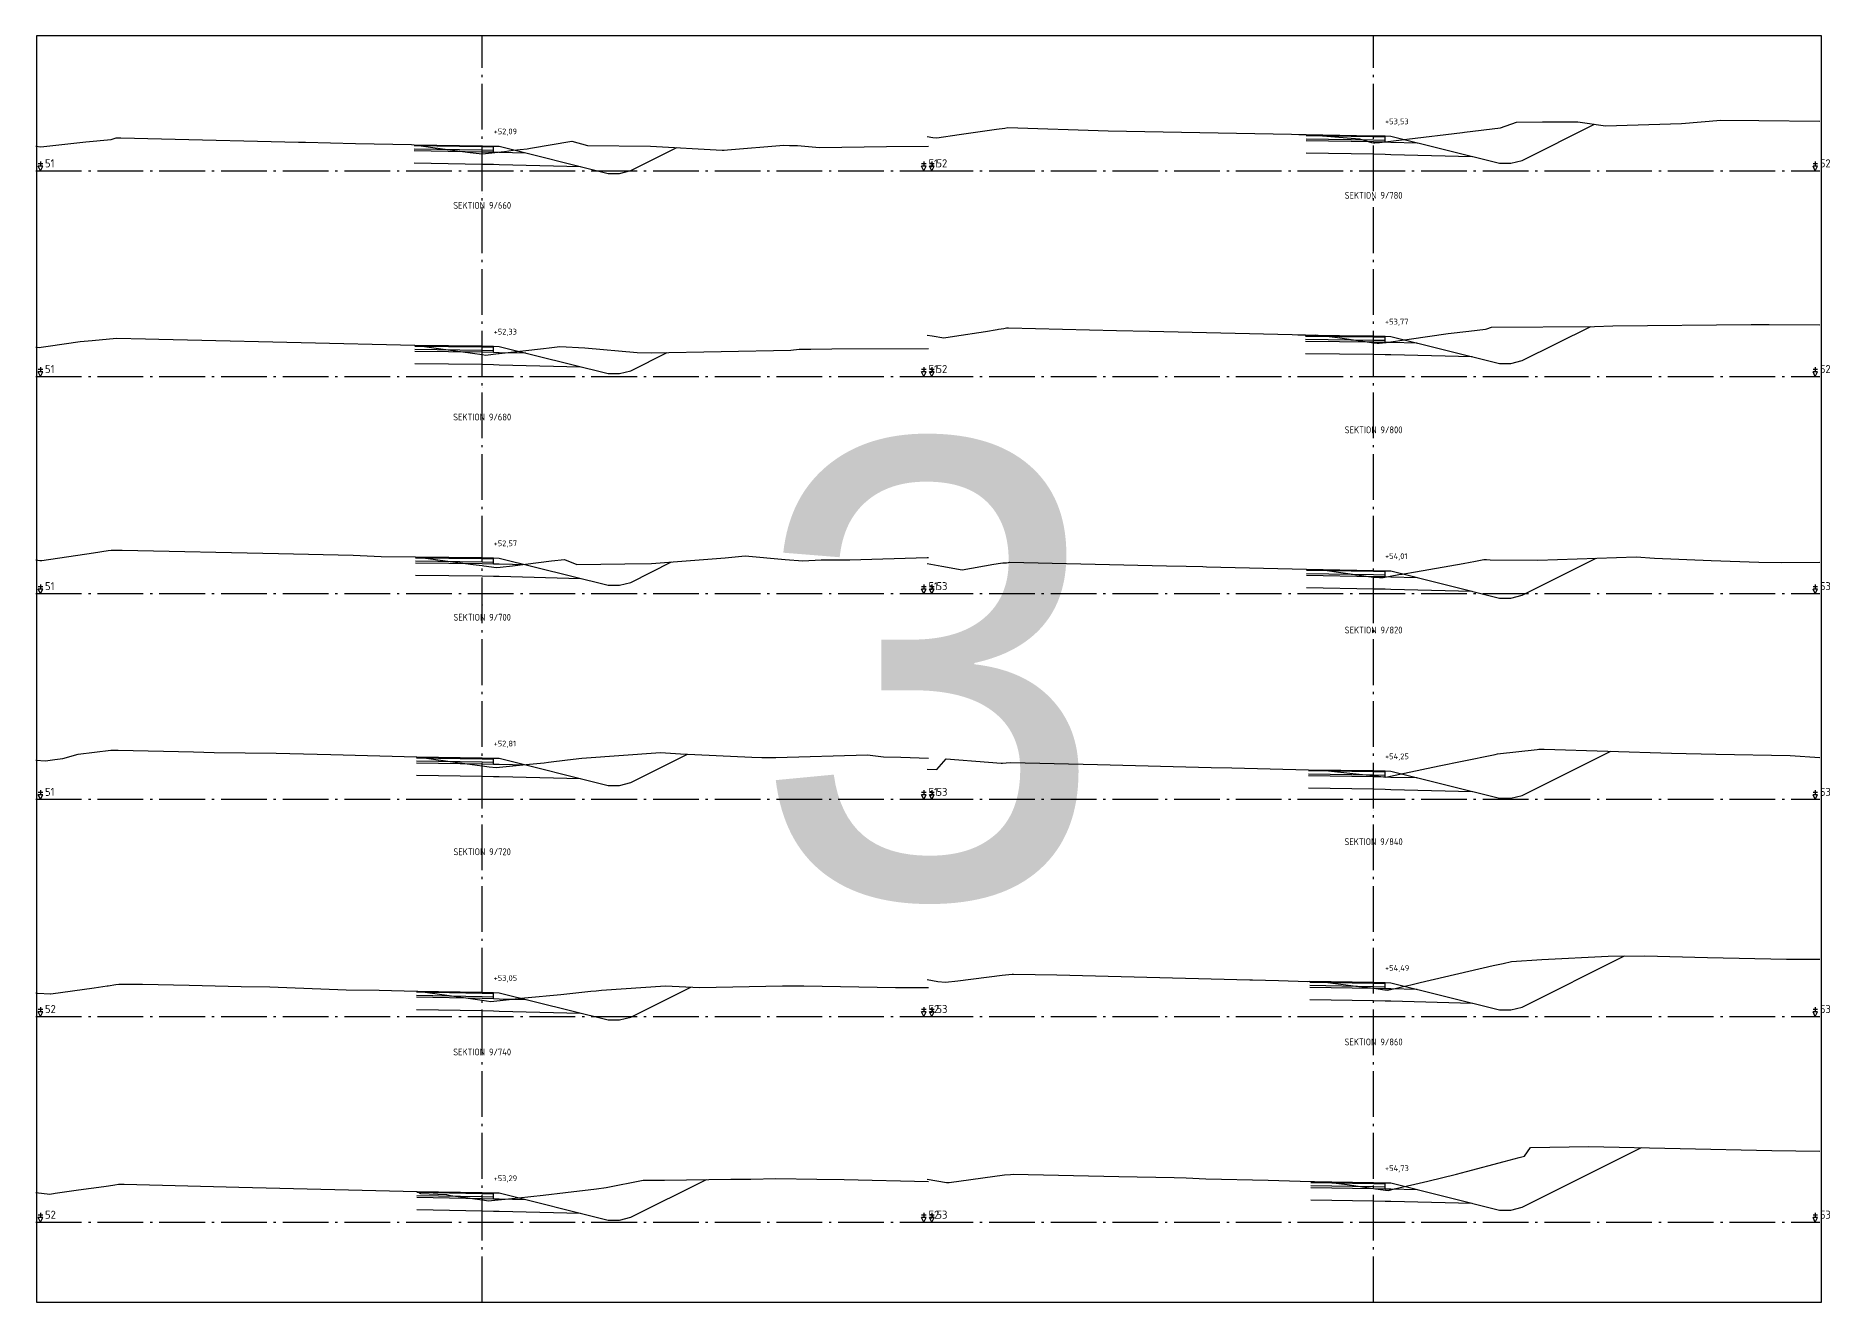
# Model space of a CAD drawing. Header units: metres. Extents: x 164066 to 165347, y 6228109 to 6230364.
# Drawn here: x 164237.7 to 164316.2, y 6229864.2 to 6229919.6 of the extents above; entities that cross this region are included whole.
import ezdxf
from ezdxf.enums import TextEntityAlignment as Align

# ---------------------------------------------------------------- set-up
doc = ezdxf.new("R2010")
doc.units = ezdxf.units.M
doc.header["$LTSCALE"] = 0.1
doc.linetypes.add('CENTRUMLINJE', pattern=[27, 20, -3, 1, -3])
doc.layers.get('DEFPOINTS').update_dxf_attribs({"color": 5})
for name, color, linetype in [('M-000', 7, 'Continuous'), ('M-372A', 3, 'Continuous'), ('M-374C', 6, 'Continuous'), ('M-374D', 4, 'Continuous'), ('M-374E', 4, 'Continuous'), ('M-374F', 4, 'Continuous'), ('M-374G', 4, 'Continuous'), ('M-374O', 4, 'Continuous'), ('M-374P', 4, 'Continuous'), ('M-374Q', 4, 'Continuous'), ('M-378A', 7, 'CENTRUMLINJE'), ('M-378AT', 4, 'Continuous'), ('M-378B', 4, 'CENTRUMLINJE'), ('M-378BT', 4, 'Continuous'), ('T19202X', 4, 'Continuous')]:
    doc.layers.add(name, color=color, linetype=linetype)
doc.styles.add('ARIAL', font='ARIAL.TTF')
doc.styles.add('ISO35', font='ISO3098', dxfattribs={"height": 3.5})
doc.styles.add('P_ISO_25', font='ISO', dxfattribs={"height": 2.5})
doc.styles.add('P_ISO_30', font='ISO', dxfattribs={"height": 3})

msp = doc.modelspace()

# ---------------------------------------------------------------- linework, layer by layer
at = {"layer": 'DEFPOINTS', "flags": 128}
msp.add_lwpolyline([(164237.764, 6229864.154), (164315.864, 6229864.154), (164315.864, 6229919.554), (164237.764, 6229919.554), (164237.764, 6229864.154)], dxfattribs=at)
at = {"layer": 'M-000'}
msp.add_lwpolyline([(164237.764, 6229864.154), (164315.864, 6229864.154), (164315.864, 6229919.554), (164237.764, 6229919.554), (164237.764, 6229864.154)], dxfattribs=at)
at = {"layer": 'M-372A', "linetype": 'Continuous'}
for points in [[(164276.739, 6229915.157), (164276.982, 6229915.114), (164277.153, 6229915.095), (164278.137, 6229915.236), (164279.771, 6229915.471), (164280.134, 6229915.524), (164280.258, 6229915.541), (164284.652, 6229915.395), (164292.673, 6229915.252), (164292.994, 6229915.244), (164293.316, 6229915.237), (164295.653, 6229915.053), (164296.174, 6229914.889), (164296.264, 6229914.876), (164296.314, 6229914.869), (164296.517, 6229914.89), (164297.133, 6229914.964), (164297.715, 6229915.035), (164300.15, 6229915.329), (164300.237, 6229915.339), (164301.81, 6229915.53), (164302.515, 6229915.778), (164303.648, 6229915.801), (164305.192, 6229915.8), (164306.409, 6229915.615), (164309.739, 6229915.725), (164311.448, 6229915.87), (164313.113, 6229915.852), (164315.789, 6229915.821)], [(164237.739, 6229914.723), (164237.961, 6229914.698), (164239.923, 6229914.926), (164241.032, 6229915.028), (164241.248, 6229915.094), (164241.451, 6229915.09), (164243.238, 6229915.048), (164249.225, 6229914.907), (164249.537, 6229914.9), (164251.728, 6229914.851), (164254.179, 6229914.795), (164254.291, 6229914.793), (164255.105, 6229914.667), (164256.068, 6229914.54), (164256.732, 6229914.457), (164257.26, 6229914.392), (164257.264, 6229914.392), (164258.239, 6229914.503), (164258.625, 6229914.547), (164259.238, 6229914.616), (164259.38, 6229914.64), (164261.189, 6229914.941), (164261.874, 6229914.759), (164264.627, 6229914.736), (164267.758, 6229914.558), (164267.855, 6229914.557), (164267.997, 6229914.568), (164270.456, 6229914.768), (164270.709, 6229914.765), (164271.06, 6229914.755), (164272.017, 6229914.667), (164274.949, 6229914.71), (164276.789, 6229914.729)], [(164237.739, 6229905.938), (164237.882, 6229905.922), (164237.965, 6229905.934), (164238.278, 6229905.981), (164239.683, 6229906.177), (164240.204, 6229906.229), (164241.27, 6229906.328), (164242.528, 6229906.3), (164243.117, 6229906.287), (164244.371, 6229906.257), (164254.313, 6229906.024), (164255.045, 6229905.927), (164255.459, 6229905.868), (164256.417, 6229905.731), (164257.264, 6229905.611), (164257.429, 6229905.587), (164257.969, 6229905.653), (164258.009, 6229905.657), (164259.942, 6229905.877), (164260.202, 6229905.906), (164260.655, 6229905.958), (164261.751, 6229905.909), (164264.052, 6229905.708), (164264.667, 6229905.682), (164270.771, 6229905.81), (164271.133, 6229905.852), (164271.644, 6229905.845), (164272.556, 6229905.864), (164276.789, 6229905.879)], [(164276.739, 6229906.467), (164276.944, 6229906.431), (164277.455, 6229906.342), (164277.924, 6229906.414), (164279.278, 6229906.623), (164279.798, 6229906.713), (164279.856, 6229906.723), (164280.083, 6229906.751), (164280.203, 6229906.774), (164280.273, 6229906.787), (164280.294, 6229906.779), (164285.015, 6229906.665), (164286.461, 6229906.631), (164292.708, 6229906.486), (164292.956, 6229906.48), (164293.27, 6229906.473), (164293.279, 6229906.461), (164293.354, 6229906.457), (164293.725, 6229906.473), (164294.691, 6229906.356), (164295.892, 6229906.183), (164296.264, 6229906.13), (164296.418, 6229906.108), (164296.504, 6229906.103), (164296.816, 6229906.146), (164297.82, 6229906.288), (164299.521, 6229906.528), (164300.436, 6229906.639), (164301.164, 6229906.727), (164301.217, 6229906.744), (164301.418, 6229906.807), (164305.921, 6229906.844), (164306.728, 6229906.863), (164312.782, 6229906.929), (164313.053, 6229906.93), (164313.563, 6229906.925), (164315.789, 6229906.916)], [(164237.739, 6229896.627), (164237.918, 6229896.607), (164238, 6229896.598), (164240.259, 6229896.936), (164240.898, 6229897.037), (164241.039, 6229897.057), (164241.311, 6229897.058), (164241.51, 6229897.054), (164248.353, 6229896.901), (164251.619, 6229896.828), (164252.85, 6229896.774), (164254.341, 6229896.764), (164254.906, 6229896.689), (164255.644, 6229896.591), (164256.871, 6229896.429), (164257.264, 6229896.376), (164257.343, 6229896.366), (164257.884, 6229896.289), (164258.05, 6229896.309), (164258.59, 6229896.375), (164260.292, 6229896.581), (164260.86, 6229896.646), (164261.409, 6229896.433), (164263.504, 6229896.462), (164264.678, 6229896.465), (164267.902, 6229896.725), (164268.767, 6229896.801), (164270.521, 6229896.652), (164271.291, 6229896.591), (164272.1, 6229896.627), (164273.346, 6229896.63), (164276.731, 6229896.734), (164276.789, 6229896.732)], [(164276.739, 6229896.476), (164277.372, 6229896.36), (164278.262, 6229896.196), (164279.651, 6229896.437), (164279.946, 6229896.489), (164280.039, 6229896.494), (164280.197, 6229896.505), (164280.287, 6229896.513), (164280.33, 6229896.523), (164287.209, 6229896.371), (164288.06, 6229896.352), (164288.791, 6229896.334), (164288.953, 6229896.33), (164293.333, 6229896.219), (164293.344, 6229896.184), (164293.432, 6229896.181), (164293.494, 6229896.183), (164293.923, 6229896.201), (164296.04, 6229895.901), (164296.264, 6229895.878), (164296.521, 6229895.853), (164296.68, 6229895.864), (164297.367, 6229895.982), (164297.514, 6229896.008), (164297.592, 6229896.021), (164298.096, 6229896.108), (164300.186, 6229896.467), (164300.485, 6229896.526), (164300.651, 6229896.559), (164301.09, 6229896.645), (164301.203, 6229896.643), (164301.369, 6229896.636), (164303.446, 6229896.622), (164307.748, 6229896.758), (164308.557, 6229896.706), (164311.028, 6229896.599), (164313.118, 6229896.532), (164314.117, 6229896.518), (164315.789, 6229896.526)], [(164237.739, 6229887.86), (164238.153, 6229887.833), (164238.575, 6229887.892), (164238.912, 6229887.94), (164239.596, 6229888.128), (164241.021, 6229888.31), (164241.338, 6229888.303), (164244.629, 6229888.227), (164245.541, 6229888.206), (164248.254, 6229888.17), (164250.636, 6229888.109), (164254.386, 6229888.012), (164254.405, 6229888.009), (164255.759, 6229887.821), (164256.602, 6229887.71), (164257.264, 6229887.622), (164257.577, 6229887.58), (164257.88, 6229887.54), (164259.34, 6229887.687), (164259.822, 6229887.735), (164259.981, 6229887.751), (164260.173, 6229887.775), (164261.002, 6229887.876), (164261.625, 6229887.951), (164265.067, 6229888.195), (164265.94, 6229888.138), (164269.066, 6229887.996), (164269.496, 6229887.979), (164270.118, 6229887.981), (164274.115, 6229888.101), (164274.823, 6229888.008), (164275.575, 6229888.002), (164276.789, 6229887.946)], [(164276.739, 6229887.468), (164277.158, 6229887.454), (164277.57, 6229887.924), (164279.421, 6229887.779), (164279.975, 6229887.736), (164280.023, 6229887.74), (164280.196, 6229887.753), (164280.395, 6229887.77), (164284.178, 6229887.674), (164289.162, 6229887.548), (164290.058, 6229887.527), (164293.416, 6229887.449), (164293.819, 6229887.433), (164293.923, 6229887.43), (164294.009, 6229887.422), (164295.639, 6229887.26), (164296.252, 6229887.2), (164296.264, 6229887.198), (164296.799, 6229887.129), (164297.62, 6229887.299), (164299.129, 6229887.612), (164300.144, 6229887.822), (164301.576, 6229888.119), (164301.69, 6229888.146), (164303.418, 6229888.337), (164303.492, 6229888.35), (164303.569, 6229888.35), (164303.729, 6229888.347), (164309.296, 6229888.177), (164311.235, 6229888.13), (164314.486, 6229888.072), (164315.789, 6229887.989)], [(164276.739, 6229878.271), (164277.201, 6229878.185), (164277.531, 6229878.155), (164278.076, 6229878.216), (164280.021, 6229878.466), (164280.305, 6229878.487), (164280.457, 6229878.5), (164280.509, 6229878.509), (164282.403, 6229878.475), (164290.844, 6229878.258), (164290.969, 6229878.257), (164292.105, 6229878.229), (164293.389, 6229878.177), (164293.48, 6229878.196), (164293.805, 6229878.189), (164293.915, 6229878.186), (164294.031, 6229878.174), (164294.719, 6229878.085), (164295.485, 6229877.985), (164296.264, 6229877.884), (164296.862, 6229877.806), (164297.209, 6229877.878), (164297.501, 6229877.946), (164297.893, 6229878.037), (164298.308, 6229878.134), (164301.5, 6229878.877), (164301.926, 6229878.976), (164302.291, 6229879.061), (164303.626, 6229879.144), (164306.522, 6229879.293), (164308.13, 6229879.303), (164310.877, 6229879.239), (164314.331, 6229879.156), (164315.789, 6229879.162)], [(164237.739, 6229877.685), (164237.812, 6229877.677), (164238.376, 6229877.64), (164238.394, 6229877.643), (164240.287, 6229877.91), (164240.856, 6229877.991), (164240.898, 6229877.997), (164241.241, 6229878.048), (164241.366, 6229878.067), (164242.397, 6229878.068), (164244.448, 6229878.021), (164246.715, 6229877.969), (164247.979, 6229877.942), (164251.314, 6229877.815), (164252.754, 6229877.803), (164254.392, 6229877.764), (164254.446, 6229877.758), (164255.19, 6229877.654), (164256.751, 6229877.437), (164257.264, 6229877.366), (164257.644, 6229877.313), (164259.111, 6229877.46), (164260.705, 6229877.62), (164261.105, 6229877.66), (164262.025, 6229877.752), (164262.257, 6229877.775), (164262.485, 6229877.803), (164265.278, 6229877.995), (164266.77, 6229877.922), (164270.405, 6229877.989), (164271.336, 6229877.989), (164275.352, 6229877.922), (164275.72, 6229877.918), (164276.065, 6229877.919), (164276.789, 6229877.917)], [(164276.739, 6229869.532), (164277.578, 6229869.383), (164277.642, 6229869.384), (164277.695, 6229869.392), (164280.109, 6229869.72), (164280.375, 6229869.742), (164280.49, 6229869.749), (164280.502, 6229869.75), (164285.117, 6229869.657), (164287.533, 6229869.605), (164288.062, 6229869.592), (164288.918, 6229869.555), (164291.655, 6229869.483), (164293.517, 6229869.434), (164293.685, 6229869.432), (164294.163, 6229869.42), (164294.266, 6229869.406), (164295.113, 6229869.295), (164296.264, 6229869.13), (164296.35, 6229869.117), (164296.902, 6229869.038), (164297.18, 6229869.105), (164298.63, 6229869.452), (164299.894, 6229869.755), (164300.321, 6229869.867), (164301.97, 6229870.302), (164302.627, 6229870.476), (164302.86, 6229870.537), (164303.126, 6229870.915), (164305.66, 6229870.966), (164313.681, 6229870.781), (164315.789, 6229870.755)], [(164237.739, 6229868.949), (164238.343, 6229868.88), (164238.576, 6229868.914), (164239.602, 6229869.061), (164240.716, 6229869.218), (164240.922, 6229869.248), (164241.186, 6229869.285), (164241.351, 6229869.308), (164241.598, 6229869.314), (164246.616, 6229869.186), (164254.403, 6229869), (164254.563, 6229868.901), (164255.697, 6229868.87), (164255.859, 6229868.823), (164256.207, 6229868.775), (164257.264, 6229868.628), (164257.293, 6229868.624), (164257.528, 6229868.591), (164258.853, 6229868.724), (164259.937, 6229868.832), (164260.913, 6229868.95), (164262.259, 6229869.113), (164262.696, 6229869.166), (164264.307, 6229869.486), (164265.239, 6229869.485), (164268.14, 6229869.539), (164269.013, 6229869.539), (164270.107, 6229869.556), (164271.912, 6229869.54), (164273.101, 6229869.524), (164276.789, 6229869.426)]]:
    msp.add_lwpolyline(points, dxfattribs=at)
at = {"layer": 'M-374C', "linetype": 'Continuous'}
for points in [[(164293.312, 6229915.237), (164293.313, 6229915.237), (164293.314, 6229915.237), (164293.315, 6229915.237), (164293.316, 6229915.237), (164296.264, 6229915.188), (164296.764, 6229915.175), (164297.014, 6229915.169), (164301.77, 6229913.98), (164302.27, 6229913.98), (164302.77, 6229914.105), (164305.934, 6229915.688)], [(164254.287, 6229914.793), (164254.288, 6229914.793), (164254.289, 6229914.793), (164254.29, 6229914.793), (164254.291, 6229914.793), (164257.264, 6229914.748), (164257.764, 6229914.735), (164258.014, 6229914.729), (164262.77, 6229913.54), (164263.27, 6229913.54), (164263.77, 6229913.665), (164265.781, 6229914.671)], [(164293.275, 6229906.462), (164293.276, 6229906.461), (164293.277, 6229906.462), (164293.278, 6229906.462), (164293.279, 6229906.462), (164296.264, 6229906.428), (164296.764, 6229906.415), (164297.014, 6229906.409), (164301.77, 6229905.22), (164302.27, 6229905.22), (164302.77, 6229905.345), (164305.765, 6229906.843)], [(164254.31, 6229906.024), (164254.311, 6229906.024), (164254.312, 6229906.024), (164254.313, 6229906.024), (164254.314, 6229906.024), (164257.264, 6229905.988), (164257.764, 6229905.975), (164258.014, 6229905.969), (164262.77, 6229904.78), (164263.27, 6229904.78), (164263.77, 6229904.905), (164265.352, 6229905.697)], [(164254.337, 6229896.764), (164254.338, 6229896.764), (164254.339, 6229896.764), (164254.34, 6229896.764), (164254.341, 6229896.764), (164257.264, 6229896.728), (164257.764, 6229896.715), (164258.014, 6229896.709), (164262.77, 6229895.52), (164263.27, 6229895.52), (164263.77, 6229895.645), (164265.55, 6229896.536)], [(164293.33, 6229896.218), (164293.331, 6229896.217), (164293.332, 6229896.218), (164293.333, 6229896.218), (164293.334, 6229896.218), (164296.264, 6229896.168), (164296.764, 6229896.155), (164297.014, 6229896.149), (164301.77, 6229894.96), (164302.27, 6229894.96), (164302.77, 6229895.085), (164306.006, 6229896.703)], [(164254.382, 6229888.012), (164254.383, 6229888.012), (164254.384, 6229888.012), (164254.385, 6229888.012), (164254.386, 6229888.012), (164257.264, 6229887.968), (164257.764, 6229887.955), (164258.014, 6229887.949), (164262.77, 6229886.76), (164263.27, 6229886.76), (164263.77, 6229886.885), (164266.248, 6229888.124)], [(164293.412, 6229887.449), (164293.413, 6229887.449), (164293.414, 6229887.449), (164293.415, 6229887.449), (164293.416, 6229887.449), (164296.264, 6229887.408), (164296.764, 6229887.395), (164297.014, 6229887.389), (164301.77, 6229886.2), (164302.27, 6229886.2), (164302.77, 6229886.325), (164306.636, 6229888.259)], [(164293.476, 6229878.196), (164293.477, 6229878.196), (164293.478, 6229878.196), (164293.479, 6229878.196), (164293.48, 6229878.196), (164296.264, 6229878.148), (164296.764, 6229878.135), (164297.014, 6229878.129), (164301.77, 6229876.94), (164302.27, 6229876.94), (164302.77, 6229877.065), (164307.235, 6229879.298)], [(164254.388, 6229877.764), (164254.389, 6229877.764), (164254.39, 6229877.764), (164254.391, 6229877.764), (164254.392, 6229877.764), (164257.264, 6229877.708), (164257.764, 6229877.695), (164258.014, 6229877.689), (164262.77, 6229876.5), (164263.27, 6229876.5), (164263.77, 6229876.625), (164266.4, 6229877.94)], [(164293.513, 6229869.434), (164293.514, 6229869.434), (164293.515, 6229869.434), (164293.516, 6229869.434), (164293.517, 6229869.434), (164296.264, 6229869.388), (164296.764, 6229869.375), (164297.014, 6229869.369), (164301.77, 6229868.18), (164302.27, 6229868.18), (164302.77, 6229868.305), (164307.984, 6229870.913)], [(164254.399, 6229869), (164254.4, 6229869), (164254.401, 6229869), (164254.402, 6229869), (164254.403, 6229869), (164257.264, 6229868.948), (164257.764, 6229868.935), (164258.014, 6229868.929), (164262.77, 6229867.74), (164263.27, 6229867.74), (164263.77, 6229867.865), (164267.078, 6229869.52)]]:
    msp.add_lwpolyline(points, dxfattribs=at)
at = {"layer": 'M-374D', "linetype": 'Continuous'}
for points in [[(164293.316, 6229914.437), (164296.264, 6229914.388), (164296.264, 6229914.388), (164296.764, 6229914.375), (164297.014, 6229914.369), (164300.57, 6229914.28)], [(164254.291, 6229913.993), (164257.264, 6229913.948), (164257.264, 6229913.948), (164257.764, 6229913.935), (164258.014, 6229913.929), (164261.57, 6229913.84)], [(164293.279, 6229905.661), (164296.264, 6229905.628), (164296.264, 6229905.628), (164296.764, 6229905.615), (164297.014, 6229905.609), (164300.57, 6229905.52)], [(164254.314, 6229905.224), (164257.264, 6229905.188), (164257.264, 6229905.188), (164257.764, 6229905.175), (164258.014, 6229905.169), (164261.57, 6229905.08)], [(164254.341, 6229895.964), (164257.264, 6229895.928), (164257.264, 6229895.928), (164257.764, 6229895.915), (164258.014, 6229895.909), (164261.57, 6229895.82)], [(164293.334, 6229895.417), (164296.264, 6229895.368), (164296.264, 6229895.368), (164296.764, 6229895.355), (164297.014, 6229895.349), (164300.57, 6229895.26)], [(164254.386, 6229887.212), (164257.264, 6229887.168), (164257.264, 6229887.168), (164257.764, 6229887.155), (164258.014, 6229887.149), (164261.57, 6229887.06)], [(164293.416, 6229886.649), (164296.264, 6229886.608), (164296.264, 6229886.608), (164296.764, 6229886.595), (164297.014, 6229886.589), (164300.57, 6229886.5)], [(164293.48, 6229877.396), (164296.264, 6229877.348), (164296.264, 6229877.348), (164296.764, 6229877.335), (164297.014, 6229877.329), (164300.57, 6229877.24)], [(164254.392, 6229876.964), (164257.264, 6229876.908), (164257.264, 6229876.908), (164257.764, 6229876.895), (164258.014, 6229876.889), (164261.57, 6229876.8)], [(164293.517, 6229868.634), (164296.264, 6229868.588), (164296.264, 6229868.588), (164296.764, 6229868.575), (164297.014, 6229868.569), (164300.57, 6229868.48)], [(164254.403, 6229868.2), (164257.264, 6229868.148), (164257.264, 6229868.148), (164257.764, 6229868.135), (164258.014, 6229868.129), (164261.57, 6229868.04)]]:
    msp.add_lwpolyline(points, dxfattribs=at)
at = {"layer": 'M-374E', "linetype": 'Continuous'}
for points in [[(164293.316, 6229914.977), (164296.264, 6229914.928), (164296.264, 6229914.928), (164296.764, 6229914.915), (164297.014, 6229914.909), (164298.17, 6229914.88)], [(164254.291, 6229914.533), (164257.264, 6229914.488), (164257.264, 6229914.488), (164257.764, 6229914.475), (164258.014, 6229914.469), (164259.17, 6229914.44)], [(164293.279, 6229906.201), (164296.264, 6229906.168), (164296.264, 6229906.168), (164296.764, 6229906.155), (164297.014, 6229906.149), (164298.17, 6229906.12)], [(164254.314, 6229905.764), (164257.264, 6229905.728), (164257.264, 6229905.728), (164257.764, 6229905.715), (164258.014, 6229905.709), (164259.17, 6229905.68)], [(164254.341, 6229896.504), (164257.264, 6229896.468), (164257.264, 6229896.468), (164257.764, 6229896.455), (164258.014, 6229896.449), (164259.17, 6229896.42)], [(164293.334, 6229895.957), (164296.264, 6229895.908), (164296.264, 6229895.908), (164296.764, 6229895.895), (164297.014, 6229895.889), (164298.17, 6229895.86)], [(164254.386, 6229887.752), (164257.264, 6229887.708), (164257.264, 6229887.708), (164257.764, 6229887.695), (164258.014, 6229887.689), (164259.17, 6229887.66)], [(164293.416, 6229887.189), (164296.264, 6229887.148), (164296.264, 6229887.148), (164296.764, 6229887.135), (164297.014, 6229887.129), (164298.17, 6229887.1)], [(164293.48, 6229877.936), (164296.264, 6229877.888), (164296.264, 6229877.888), (164296.764, 6229877.875), (164297.014, 6229877.869), (164298.17, 6229877.84)], [(164254.392, 6229877.504), (164257.264, 6229877.448), (164257.264, 6229877.448), (164257.764, 6229877.435), (164258.014, 6229877.429), (164259.17, 6229877.4)], [(164254.403, 6229868.74), (164257.264, 6229868.688), (164257.264, 6229868.688), (164257.764, 6229868.675), (164258.014, 6229868.669), (164259.17, 6229868.64)], [(164293.517, 6229869.174), (164296.264, 6229869.128), (164296.264, 6229869.128), (164296.764, 6229869.115), (164297.014, 6229869.109), (164298.17, 6229869.08)]]:
    msp.add_lwpolyline(points, dxfattribs=at)
at = {"layer": 'M-374F', "linetype": 'Continuous'}
for points in [[(164293.316, 6229914.977), (164296.264, 6229914.928), (164296.764, 6229914.915), (164296.764, 6229915.175), (164297.014, 6229915.169), (164297.014, 6229915.169)], [(164254.291, 6229914.533), (164257.264, 6229914.488), (164257.764, 6229914.475), (164257.764, 6229914.735), (164258.014, 6229914.729), (164258.014, 6229914.729)], [(164293.279, 6229906.202), (164296.264, 6229906.168), (164296.764, 6229906.155), (164296.764, 6229906.415), (164297.014, 6229906.409), (164297.014, 6229906.409)], [(164254.314, 6229905.764), (164257.264, 6229905.728), (164257.764, 6229905.715), (164257.764, 6229905.975), (164258.014, 6229905.969), (164258.014, 6229905.969)], [(164254.341, 6229896.504), (164257.264, 6229896.468), (164257.764, 6229896.455), (164257.764, 6229896.715), (164258.014, 6229896.709), (164258.014, 6229896.709)], [(164293.334, 6229895.958), (164296.264, 6229895.908), (164296.764, 6229895.895), (164296.764, 6229896.155), (164297.014, 6229896.149), (164297.014, 6229896.149)], [(164254.386, 6229887.752), (164257.264, 6229887.708), (164257.764, 6229887.695), (164257.764, 6229887.955), (164258.014, 6229887.949), (164258.014, 6229887.949)], [(164293.416, 6229887.189), (164296.264, 6229887.148), (164296.764, 6229887.135), (164296.764, 6229887.395), (164297.014, 6229887.389), (164297.014, 6229887.389)], [(164293.48, 6229877.936), (164296.264, 6229877.888), (164296.764, 6229877.875), (164296.764, 6229878.135), (164297.014, 6229878.129), (164297.014, 6229878.129)], [(164254.392, 6229877.504), (164257.264, 6229877.448), (164257.764, 6229877.435), (164257.764, 6229877.695), (164258.014, 6229877.689), (164258.014, 6229877.689)], [(164293.517, 6229869.174), (164296.264, 6229869.128), (164296.764, 6229869.115), (164296.764, 6229869.375), (164297.014, 6229869.369), (164297.014, 6229869.369)], [(164254.403, 6229868.74), (164257.264, 6229868.688), (164257.764, 6229868.675), (164257.764, 6229868.935), (164258.014, 6229868.929), (164258.014, 6229868.929)]]:
    msp.add_lwpolyline(points, dxfattribs=at)
at = {"layer": 'M-374G', "linetype": 'Continuous'}
for points in [[(164293.316, 6229915.057), (164296.264, 6229915.008), (164296.764, 6229914.995), (164296.764, 6229915.175), (164297.014, 6229915.169), (164297.014, 6229915.169)], [(164254.291, 6229914.613), (164257.264, 6229914.568), (164257.764, 6229914.555), (164257.764, 6229914.735), (164258.014, 6229914.729), (164258.014, 6229914.729)], [(164293.279, 6229906.282), (164296.264, 6229906.248), (164296.764, 6229906.235), (164296.764, 6229906.415), (164297.014, 6229906.409), (164297.014, 6229906.409)], [(164254.314, 6229905.844), (164257.264, 6229905.808), (164257.764, 6229905.795), (164257.764, 6229905.975), (164258.014, 6229905.969), (164258.014, 6229905.969)], [(164254.341, 6229896.584), (164257.264, 6229896.548), (164257.764, 6229896.535), (164257.764, 6229896.715), (164258.014, 6229896.709), (164258.014, 6229896.709)], [(164293.334, 6229896.038), (164296.264, 6229895.988), (164296.764, 6229895.975), (164296.764, 6229896.155), (164297.014, 6229896.149), (164297.014, 6229896.149)], [(164254.386, 6229887.832), (164257.264, 6229887.788), (164257.764, 6229887.775), (164257.764, 6229887.955), (164258.014, 6229887.949), (164258.014, 6229887.949)], [(164293.416, 6229887.269), (164296.264, 6229887.228), (164296.764, 6229887.215), (164296.764, 6229887.395), (164297.014, 6229887.389), (164297.014, 6229887.389)], [(164293.48, 6229878.016), (164296.264, 6229877.968), (164296.764, 6229877.955), (164296.764, 6229878.135), (164297.014, 6229878.129), (164297.014, 6229878.129)], [(164254.392, 6229877.584), (164257.264, 6229877.528), (164257.764, 6229877.515), (164257.764, 6229877.695), (164258.014, 6229877.689), (164258.014, 6229877.689)], [(164293.517, 6229869.254), (164296.264, 6229869.208), (164296.764, 6229869.195), (164296.764, 6229869.375), (164297.014, 6229869.369), (164297.014, 6229869.369)], [(164254.403, 6229868.82), (164257.264, 6229868.768), (164257.764, 6229868.755), (164257.764, 6229868.935), (164258.014, 6229868.929), (164258.014, 6229868.929)]]:
    msp.add_lwpolyline(points, dxfattribs=at)
at = {"layer": 'M-374O', "linetype": 'Continuous'}
for points in [[(164293.316, 6229915.197), (164296.264, 6229915.148), (164296.764, 6229915.135), (164296.764, 6229915.175), (164297.014, 6229915.169), (164297.014, 6229915.169)], [(164254.291, 6229914.753), (164257.264, 6229914.708), (164257.764, 6229914.695), (164257.764, 6229914.735), (164258.014, 6229914.729), (164258.014, 6229914.729)], [(164293.279, 6229906.422), (164296.264, 6229906.388), (164296.764, 6229906.375), (164296.764, 6229906.415), (164297.014, 6229906.409), (164297.014, 6229906.409)], [(164254.314, 6229905.984), (164257.264, 6229905.948), (164257.764, 6229905.935), (164257.764, 6229905.975), (164258.014, 6229905.969), (164258.014, 6229905.969)], [(164254.341, 6229896.724), (164257.264, 6229896.688), (164257.764, 6229896.675), (164257.764, 6229896.715), (164258.014, 6229896.709), (164258.014, 6229896.709)], [(164293.334, 6229896.178), (164296.264, 6229896.128), (164296.764, 6229896.115), (164296.764, 6229896.155), (164297.014, 6229896.149), (164297.014, 6229896.149)], [(164254.386, 6229887.972), (164257.264, 6229887.928), (164257.764, 6229887.915), (164257.764, 6229887.955), (164258.014, 6229887.949), (164258.014, 6229887.949)], [(164293.416, 6229887.409), (164296.264, 6229887.368), (164296.764, 6229887.355), (164296.764, 6229887.395), (164297.014, 6229887.389), (164297.014, 6229887.389)], [(164293.48, 6229878.156), (164296.264, 6229878.108), (164296.764, 6229878.095), (164296.764, 6229878.135), (164297.014, 6229878.129), (164297.014, 6229878.129)], [(164254.392, 6229877.724), (164257.264, 6229877.668), (164257.764, 6229877.655), (164257.764, 6229877.695), (164258.014, 6229877.689), (164258.014, 6229877.689)], [(164293.517, 6229869.394), (164296.264, 6229869.348), (164296.764, 6229869.335), (164296.764, 6229869.375), (164297.014, 6229869.369), (164297.014, 6229869.369)], [(164254.403, 6229868.96), (164257.264, 6229868.908), (164257.764, 6229868.895), (164257.764, 6229868.935), (164258.014, 6229868.929), (164258.014, 6229868.929)]]:
    msp.add_lwpolyline(points, dxfattribs=at)
at = {"layer": 'M-374P', "linetype": 'Continuous'}
for points in [[(164293.316, 6229915.057), (164296.264, 6229915.008), (164296.764, 6229914.995), (164296.764, 6229915.175), (164297.014, 6229915.169), (164297.014, 6229915.169)], [(164254.291, 6229914.613), (164257.264, 6229914.568), (164257.764, 6229914.555), (164257.764, 6229914.735), (164258.014, 6229914.729), (164258.014, 6229914.729)], [(164293.279, 6229906.282), (164296.264, 6229906.248), (164296.764, 6229906.235), (164296.764, 6229906.415), (164297.014, 6229906.409), (164297.014, 6229906.409)], [(164254.314, 6229905.844), (164257.264, 6229905.808), (164257.764, 6229905.795), (164257.764, 6229905.975), (164258.014, 6229905.969), (164258.014, 6229905.969)], [(164254.341, 6229896.584), (164257.264, 6229896.548), (164257.764, 6229896.535), (164257.764, 6229896.715), (164258.014, 6229896.709), (164258.014, 6229896.709)], [(164293.334, 6229896.038), (164296.264, 6229895.988), (164296.764, 6229895.975), (164296.764, 6229896.155), (164297.014, 6229896.149), (164297.014, 6229896.149)], [(164254.386, 6229887.832), (164257.264, 6229887.788), (164257.764, 6229887.775), (164257.764, 6229887.955), (164258.014, 6229887.949), (164258.014, 6229887.949)], [(164293.416, 6229887.269), (164296.264, 6229887.228), (164296.764, 6229887.215), (164296.764, 6229887.395), (164297.014, 6229887.389), (164297.014, 6229887.389)], [(164293.48, 6229878.016), (164296.264, 6229877.968), (164296.764, 6229877.955), (164296.764, 6229878.135), (164297.014, 6229878.129), (164297.014, 6229878.129)], [(164254.392, 6229877.584), (164257.264, 6229877.528), (164257.764, 6229877.515), (164257.764, 6229877.695), (164258.014, 6229877.689), (164258.014, 6229877.689)], [(164293.517, 6229869.254), (164296.264, 6229869.208), (164296.764, 6229869.195), (164296.764, 6229869.375), (164297.014, 6229869.369), (164297.014, 6229869.369)], [(164254.403, 6229868.82), (164257.264, 6229868.768), (164257.764, 6229868.755), (164257.764, 6229868.935), (164258.014, 6229868.929), (164258.014, 6229868.929)]]:
    msp.add_lwpolyline(points, dxfattribs=at)
at = {"layer": 'M-374Q', "linetype": 'Continuous'}
for points in [[(164293.316, 6229914.437), (164296.264, 6229914.388), (164296.264, 6229914.388), (164296.764, 6229914.375), (164297.014, 6229914.369), (164300.57, 6229914.28)], [(164254.291, 6229913.993), (164257.264, 6229913.948), (164257.264, 6229913.948), (164257.764, 6229913.935), (164258.014, 6229913.929), (164261.57, 6229913.84)], [(164293.279, 6229905.661), (164296.264, 6229905.628), (164296.264, 6229905.628), (164296.764, 6229905.615), (164297.014, 6229905.609), (164300.57, 6229905.52)], [(164254.314, 6229905.224), (164257.264, 6229905.188), (164257.264, 6229905.188), (164257.764, 6229905.175), (164258.014, 6229905.169), (164261.57, 6229905.08)], [(164254.341, 6229895.964), (164257.264, 6229895.928), (164257.264, 6229895.928), (164257.764, 6229895.915), (164258.014, 6229895.909), (164261.57, 6229895.82)], [(164293.334, 6229895.417), (164296.264, 6229895.368), (164296.264, 6229895.368), (164296.764, 6229895.355), (164297.014, 6229895.349), (164300.57, 6229895.26)], [(164254.386, 6229887.212), (164257.264, 6229887.168), (164257.264, 6229887.168), (164257.764, 6229887.155), (164258.014, 6229887.149), (164261.57, 6229887.06)], [(164293.416, 6229886.649), (164296.264, 6229886.608), (164296.264, 6229886.608), (164296.764, 6229886.595), (164297.014, 6229886.589), (164300.57, 6229886.5)], [(164293.48, 6229877.396), (164296.264, 6229877.348), (164296.264, 6229877.348), (164296.764, 6229877.335), (164297.014, 6229877.329), (164300.57, 6229877.24)], [(164254.392, 6229876.964), (164257.264, 6229876.908), (164257.264, 6229876.908), (164257.764, 6229876.895), (164258.014, 6229876.889), (164261.57, 6229876.8)], [(164293.517, 6229868.634), (164296.264, 6229868.588), (164296.264, 6229868.588), (164296.764, 6229868.575), (164297.014, 6229868.569), (164300.57, 6229868.48)], [(164254.403, 6229868.2), (164257.264, 6229868.148), (164257.264, 6229868.148), (164257.764, 6229868.135), (164258.014, 6229868.129), (164261.57, 6229868.04)]]:
    msp.add_lwpolyline(points, dxfattribs=at)
at = {"layer": 'M-378A'}
for p, q in [((164237.739, 6229913.654), (164276.789, 6229913.654)), ((164276.739, 6229913.654), (164315.789, 6229913.654)), ((164237.739, 6229904.654), (164276.789, 6229904.654)), ((164276.739, 6229904.654), (164315.789, 6229904.654)), ((164237.739, 6229895.154), (164276.789, 6229895.154)), ((164276.739, 6229895.154), (164315.789, 6229895.154)), ((164237.739, 6229886.154), (164276.789, 6229886.154)), ((164276.739, 6229886.154), (164315.789, 6229886.154)), ((164237.739, 6229876.654), (164276.789, 6229876.654)), ((164276.739, 6229876.654), (164315.789, 6229876.654)), ((164237.739, 6229867.654), (164276.789, 6229867.654)), ((164276.739, 6229867.654), (164315.789, 6229867.654))]:
    msp.add_line(p, q, dxfattribs=at)
at = {"layer": 'M-378AT'}
for p, q in [((164237.939, 6229914.054), (164237.939, 6229913.854)), ((164276.589, 6229914.054), (164276.589, 6229913.854)), ((164276.939, 6229914.054), (164276.939, 6229913.854)), ((164315.589, 6229914.054), (164315.589, 6229913.854)), ((164238.039, 6229913.954), (164237.839, 6229913.954)), ((164237.939, 6229913.654), (164237.839, 6229913.854)), ((164238.039, 6229913.854), (164237.839, 6229913.854)), ((164237.939, 6229913.654), (164238.039, 6229913.854)), ((164276.689, 6229913.954), (164276.489, 6229913.954)), ((164276.589, 6229913.654), (164276.489, 6229913.854)), ((164276.689, 6229913.854), (164276.489, 6229913.854)), ((164276.589, 6229913.654), (164276.689, 6229913.854)), ((164277.039, 6229913.954), (164276.839, 6229913.954)), ((164276.939, 6229913.654), (164276.839, 6229913.854)), ((164277.039, 6229913.854), (164276.839, 6229913.854)), ((164276.939, 6229913.654), (164277.039, 6229913.854)), ((164315.689, 6229913.954), (164315.489, 6229913.954)), ((164315.589, 6229913.654), (164315.489, 6229913.854)), ((164315.689, 6229913.854), (164315.489, 6229913.854)), ((164315.589, 6229913.654), (164315.689, 6229913.854)), ((164238.039, 6229904.954), (164237.839, 6229904.954)), ((164237.939, 6229904.654), (164237.839, 6229904.854)), ((164238.039, 6229904.854), (164237.839, 6229904.854)), ((164237.939, 6229905.054), (164237.939, 6229904.854)), ((164237.939, 6229904.654), (164238.039, 6229904.854)), ((164276.689, 6229904.954), (164276.489, 6229904.954)), ((164276.589, 6229904.654), (164276.489, 6229904.854)), ((164276.689, 6229904.854), (164276.489, 6229904.854)), ((164276.589, 6229905.054), (164276.589, 6229904.854)), ((164276.589, 6229904.654), (164276.689, 6229904.854)), ((164277.039, 6229904.954), (164276.839, 6229904.954)), ((164276.939, 6229904.654), (164276.839, 6229904.854)), ((164277.039, 6229904.854), (164276.839, 6229904.854)), ((164276.939, 6229905.054), (164276.939, 6229904.854)), ((164276.939, 6229904.654), (164277.039, 6229904.854)), ((164315.689, 6229904.954), (164315.489, 6229904.954)), ((164315.589, 6229904.654), (164315.489, 6229904.854)), ((164315.689, 6229904.854), (164315.489, 6229904.854)), ((164315.589, 6229905.054), (164315.589, 6229904.854)), ((164315.589, 6229904.654), (164315.689, 6229904.854)), ((164238.039, 6229895.454), (164237.839, 6229895.454)), ((164237.939, 6229895.154), (164237.839, 6229895.354)), ((164238.039, 6229895.354), (164237.839, 6229895.354)), ((164237.939, 6229895.554), (164237.939, 6229895.354)), ((164237.939, 6229895.154), (164238.039, 6229895.354)), ((164276.689, 6229895.454), (164276.489, 6229895.454)), ((164276.589, 6229895.154), (164276.489, 6229895.354)), ((164276.689, 6229895.354), (164276.489, 6229895.354)), ((164276.589, 6229895.554), (164276.589, 6229895.354)), ((164276.589, 6229895.154), (164276.689, 6229895.354)), ((164277.039, 6229895.454), (164276.839, 6229895.454)), ((164276.939, 6229895.154), (164276.839, 6229895.354)), ((164277.039, 6229895.354), (164276.839, 6229895.354)), ((164276.939, 6229895.554), (164276.939, 6229895.354)), ((164276.939, 6229895.154), (164277.039, 6229895.354)), ((164315.689, 6229895.454), (164315.489, 6229895.454)), ((164315.589, 6229895.154), (164315.489, 6229895.354)), ((164315.689, 6229895.354), (164315.489, 6229895.354)), ((164315.589, 6229895.554), (164315.589, 6229895.354)), ((164315.589, 6229895.154), (164315.689, 6229895.354)), ((164237.939, 6229886.554), (164237.939, 6229886.354)), ((164276.589, 6229886.554), (164276.589, 6229886.354)), ((164276.939, 6229886.554), (164276.939, 6229886.354)), ((164315.589, 6229886.554), (164315.589, 6229886.354)), ((164238.039, 6229886.454), (164237.839, 6229886.454)), ((164237.939, 6229886.154), (164237.839, 6229886.354)), ((164238.039, 6229886.354), (164237.839, 6229886.354)), ((164237.939, 6229886.154), (164238.039, 6229886.354)), ((164276.689, 6229886.454), (164276.489, 6229886.454)), ((164276.589, 6229886.154), (164276.489, 6229886.354)), ((164276.689, 6229886.354), (164276.489, 6229886.354)), ((164276.589, 6229886.154), (164276.689, 6229886.354)), ((164277.039, 6229886.454), (164276.839, 6229886.454)), ((164276.939, 6229886.154), (164276.839, 6229886.354)), ((164277.039, 6229886.354), (164276.839, 6229886.354)), ((164276.939, 6229886.154), (164277.039, 6229886.354)), ((164315.689, 6229886.454), (164315.489, 6229886.454)), ((164315.589, 6229886.154), (164315.489, 6229886.354)), ((164315.689, 6229886.354), (164315.489, 6229886.354)), ((164315.589, 6229886.154), (164315.689, 6229886.354)), ((164238.039, 6229876.954), (164237.839, 6229876.954)), ((164237.939, 6229876.654), (164237.839, 6229876.854)), ((164238.039, 6229876.854), (164237.839, 6229876.854)), ((164237.939, 6229877.054), (164237.939, 6229876.854)), ((164237.939, 6229876.654), (164238.039, 6229876.854)), ((164276.689, 6229876.954), (164276.489, 6229876.954)), ((164276.589, 6229876.654), (164276.489, 6229876.854)), ((164276.689, 6229876.854), (164276.489, 6229876.854)), ((164276.589, 6229877.054), (164276.589, 6229876.854)), ((164276.589, 6229876.654), (164276.689, 6229876.854)), ((164277.039, 6229876.954), (164276.839, 6229876.954)), ((164276.939, 6229876.654), (164276.839, 6229876.854)), ((164277.039, 6229876.854), (164276.839, 6229876.854)), ((164276.939, 6229877.054), (164276.939, 6229876.854)), ((164276.939, 6229876.654), (164277.039, 6229876.854)), ((164315.689, 6229876.954), (164315.489, 6229876.954)), ((164315.589, 6229876.654), (164315.489, 6229876.854)), ((164315.689, 6229876.854), (164315.489, 6229876.854)), ((164315.589, 6229877.054), (164315.589, 6229876.854)), ((164315.589, 6229876.654), (164315.689, 6229876.854)), ((164238.039, 6229867.954), (164237.839, 6229867.954)), ((164237.939, 6229867.654), (164237.839, 6229867.854)), ((164238.039, 6229867.854), (164237.839, 6229867.854)), ((164237.939, 6229868.054), (164237.939, 6229867.854)), ((164237.939, 6229867.654), (164238.039, 6229867.854)), ((164276.689, 6229867.954), (164276.489, 6229867.954)), ((164276.589, 6229867.654), (164276.489, 6229867.854)), ((164276.689, 6229867.854), (164276.489, 6229867.854)), ((164276.589, 6229868.054), (164276.589, 6229867.854)), ((164276.589, 6229867.654), (164276.689, 6229867.854)), ((164277.039, 6229867.954), (164276.839, 6229867.954)), ((164276.939, 6229867.654), (164276.839, 6229867.854)), ((164277.039, 6229867.854), (164276.839, 6229867.854)), ((164276.939, 6229868.054), (164276.939, 6229867.854)), ((164276.939, 6229867.654), (164277.039, 6229867.854)), ((164315.689, 6229867.954), (164315.489, 6229867.954)), ((164315.589, 6229867.654), (164315.489, 6229867.854)), ((164315.689, 6229867.854), (164315.489, 6229867.854)), ((164315.589, 6229868.054), (164315.589, 6229867.854)), ((164315.589, 6229867.654), (164315.689, 6229867.854))]:
    msp.add_line(p, q, dxfattribs=at)
at = {"layer": 'M-378B', "linetype": 'CENTRUMLINJE'}
for p, q in [((164257.264, 6229864.154), (164257.264, 6229919.554)), ((164296.264, 6229864.154), (164296.264, 6229919.554))]:
    msp.add_line(p, q, dxfattribs=at)
at = {"layer": 'T19202X'}
for centre in [(164257.264, 6229912.654), (164296.264, 6229913.154), (164296.264, 6229904.654), (164257.264, 6229904.154), (164257.264, 6229894.654), (164296.264, 6229894.154), (164257.264, 6229886.154), (164296.264, 6229885.654), (164257.264, 6229875.654), (164296.264, 6229876.154), (164257.264, 6229867.154), (164296.264, 6229867.654)]:
    msp.add_circle(centre, 0.001, dxfattribs=at)

# ---------------------------------------------------------------- texts
at = {"layer": 'DEFPOINTS', "style": 'ARIAL'}
msp.add_text('3', height=20, dxfattribs=at).set_placement((164276.814, 6229891.854), align=Align.MIDDLE_CENTER)
at = {"layer": 'M-378AT', "style": 'ISO35'}
for s, p in [('51', (164238.139, 6229913.804)), ('51', (164276.789, 6229913.804)), ('52', (164277.139, 6229913.804)), ('52', (164315.789, 6229913.804)), ('51', (164238.139, 6229904.804)), ('51', (164276.789, 6229904.804)), ('52', (164277.139, 6229904.804)), ('52', (164315.789, 6229904.804)), ('51', (164238.139, 6229895.304)), ('51', (164276.789, 6229895.304)), ('53', (164277.139, 6229895.304)), ('53', (164315.789, 6229895.304)), ('51', (164238.139, 6229886.304)), ('51', (164276.789, 6229886.304)), ('53', (164277.139, 6229886.304)), ('53', (164315.789, 6229886.304)), ('52', (164238.139, 6229876.804)), ('52', (164276.789, 6229876.804)), ('53', (164277.139, 6229876.804)), ('53', (164315.789, 6229876.804)), ('52', (164238.139, 6229867.804)), ('52', (164276.789, 6229867.804)), ('53', (164277.139, 6229867.804)), ('53', (164315.789, 6229867.804))]:
    msp.add_text(s, height=0.35, dxfattribs=at).set_placement(p)
at = {"layer": 'M-378BT', "style": 'P_ISO_25'}
for s, p in [('+53,53', (164296.764, 6229915.688)), ('+52,09', (164257.764, 6229915.248)), ('+53,77', (164296.764, 6229906.928)), ('+52,33', (164257.764, 6229906.488)), ('+52,57', (164257.764, 6229897.228)), ('+54,01', (164296.764, 6229896.668)), ('+52,81', (164257.764, 6229888.468)), ('+54,25', (164296.764, 6229887.908)), ('+54,49', (164296.764, 6229878.648)), ('+53,05', (164257.764, 6229878.208)), ('+54,73', (164296.764, 6229869.888)), ('+53,29', (164257.764, 6229869.448))]:
    msp.add_text(s, height=0.25, dxfattribs=at).set_placement(p)
at = {"layer": 'M-378BT', "style": 'P_ISO_30'}
for s, p in [('SEKTION 9/780', (164296.264, 6229912.428)), ('SEKTION 9/660', (164257.264, 6229911.988)), ('SEKTION 9/680', (164257.264, 6229902.728)), ('SEKTION 9/800', (164296.264, 6229902.168)), ('SEKTION 9/700', (164257.264, 6229893.968)), ('SEKTION 9/820', (164296.264, 6229893.408)), ('SEKTION 9/840', (164296.264, 6229884.148)), ('SEKTION 9/720', (164257.264, 6229883.708)), ('SEKTION 9/860', (164296.264, 6229875.388)), ('SEKTION 9/740', (164257.264, 6229874.948))]:
    msp.add_text(s, height=0.3, dxfattribs=at).set_placement(p, align=Align.CENTER)

doc.saveas('drawing.dxf')
